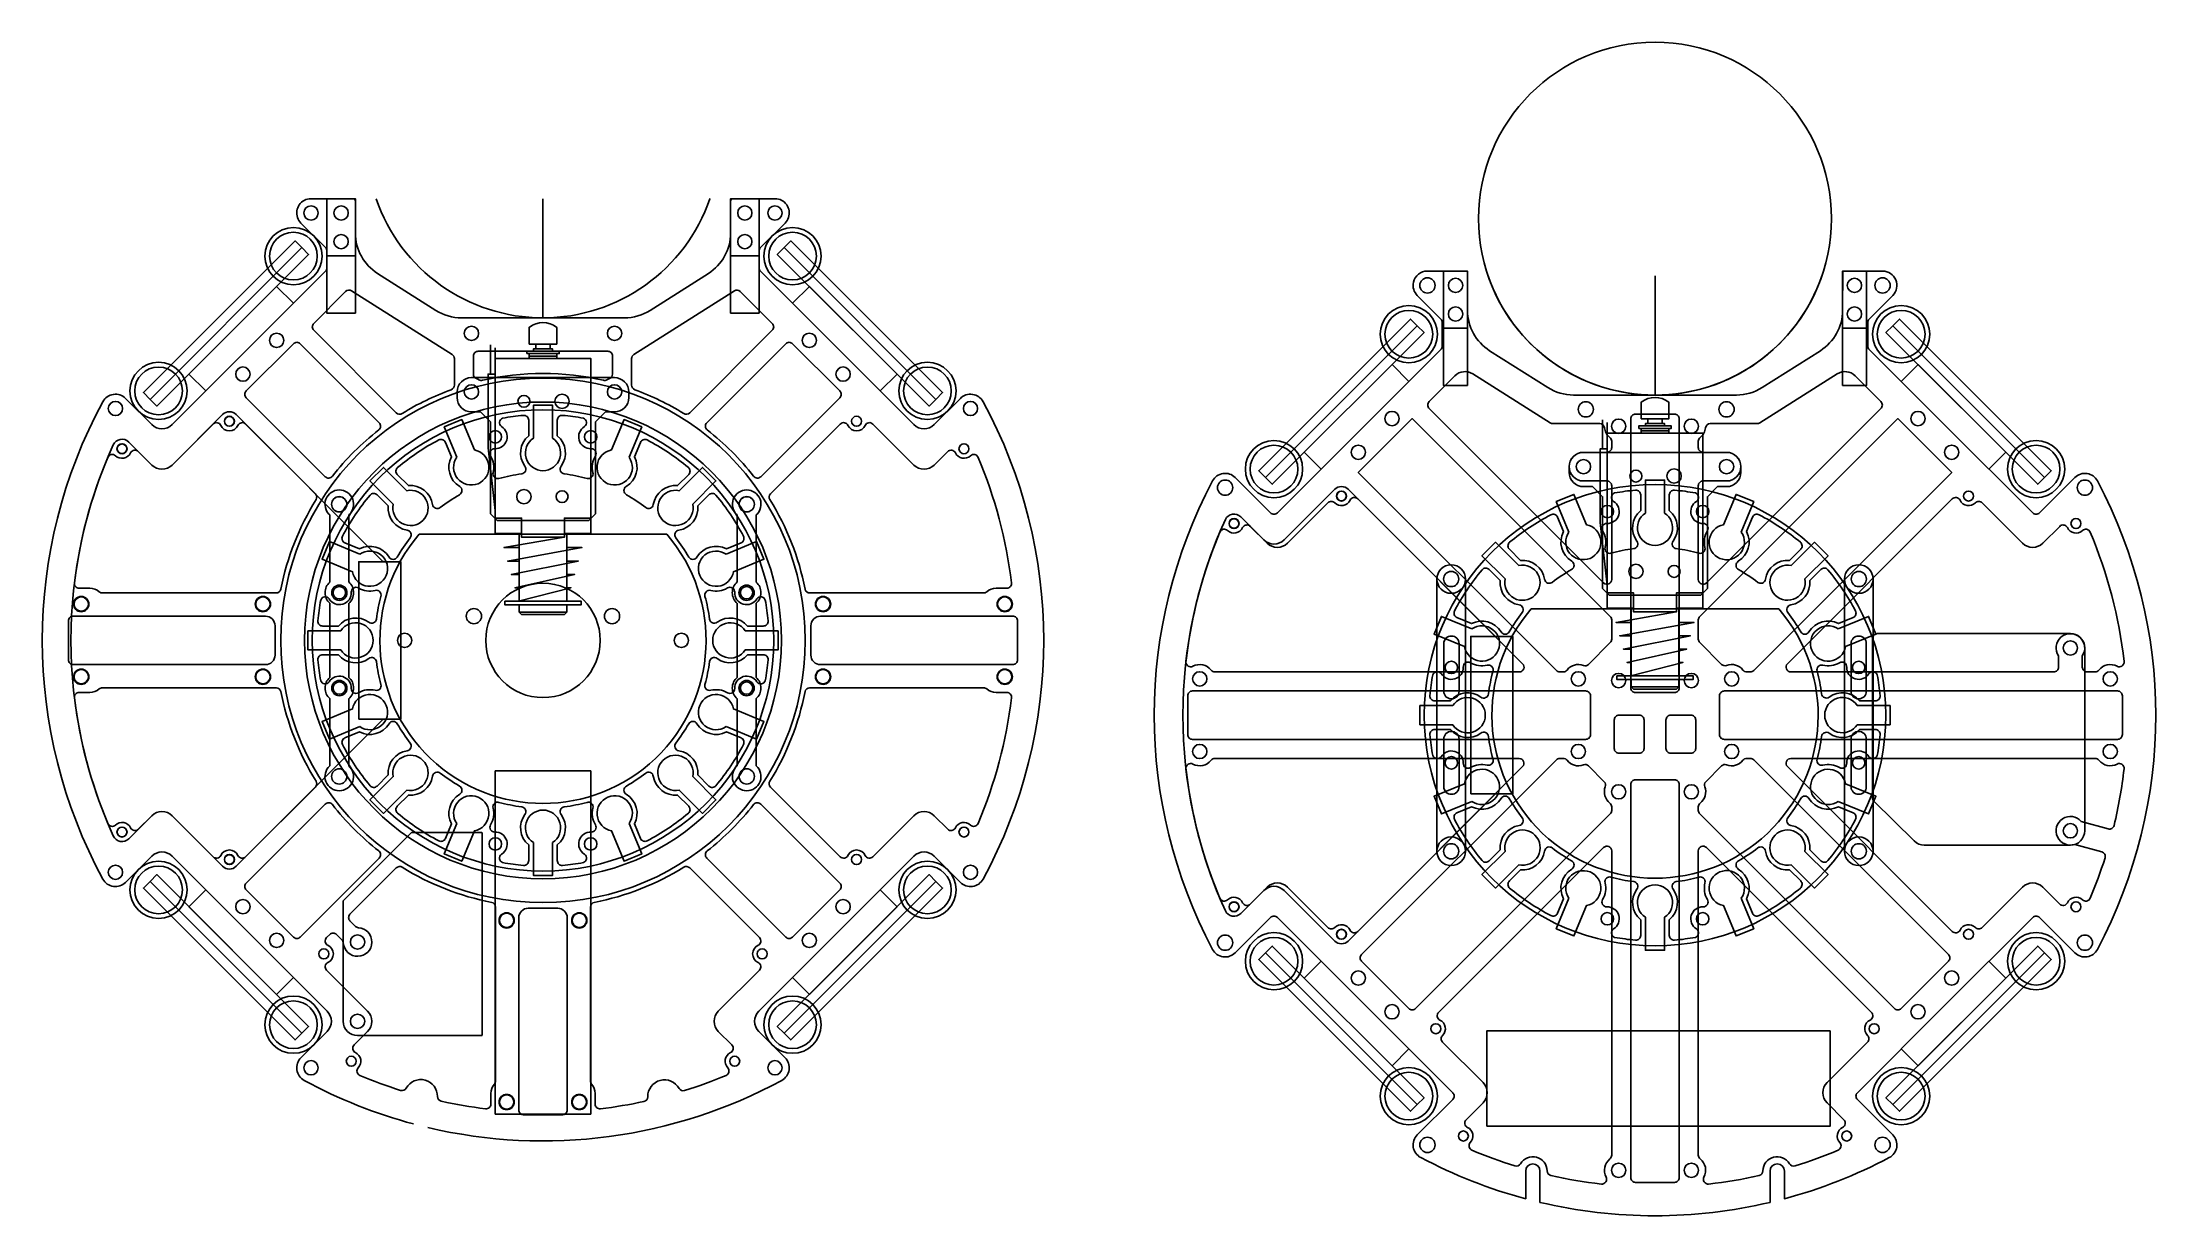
# Model space of a CAD drawing. Header units: inches. Extents: x 0 to 443, y -16 to 230.
import ezdxf

# ---------------------------------------------------------------- set-up
doc = ezdxf.new("R2010")
doc.units = ezdxf.units.IN
doc.header["$MEASUREMENT"] = 0
for name, color, linetype in [('3段目', 1, 'Continuous'), ('omni wheel', 4, 'Continuous'), ('キッカー', 2, 'Continuous'), ('バッテリー', 1, 'Continuous'), ('ボール', 60, 'Continuous'), ('ボールセンサ', 30, 'Continuous'), ('基板', 4, 'Continuous'), ('穴', 3, 'Continuous'), ('部品', 2, 'Continuous')]:
    doc.layers.add(name, color=color, linetype=linetype)

msp = doc.modelspace()

# ---------------------------------------------------------------- linework, layer by layer
msp.add_line((299.55, 94.39), (299.55, 98.39))
for points in [[(77.88, 3.56, -0.059026), (54.93, 12.71, -0.501406), (54.24, 17.47), (59.75, 22.98, 0.414214), (59.75, 27.22), (27.22, 59.75, 0.414214), (22.98, 59.75), (17.47, 54.24, -0.501406), (12.71, 54.93, -0.253802), (12.71, 155.07, -0.501406), (17.47, 155.76), (22.98, 150.25, 0.414214), (27.22, 150.25), (59.38, 182.42, 0.198912), (59.67, 183.12), (59.67, 186.68, 0.198912), (59.38, 187.39), (54.24, 192.53, -0.501406), (54.93, 197.29), (54.93, 197.29, -0.124921), (56.36, 197.65), (65.17, 197.65, -0.414214), (65.67, 197.15), (65.67, 190.41, 0.2569), (70.32, 181.96), (82.55, 174.21, 0.142184), (87.9, 172.65), (122.1, 172.65, 0.142184), (127.45, 174.21), (139.68, 181.96, 0.2569), (144.33, 190.41), (144.33, 197.15, -0.414214), (144.83, 197.65), (153.64, 197.65, -0.124921), (155.07, 197.29, -0.501406), (155.76, 192.53), (150.62, 187.39, 0.198912), (150.33, 186.68), (150.33, 183.12, 0.198912), (150.62, 182.42), (182.78, 150.25, 0.414214), (187.02, 150.25), (192.53, 155.76, -0.501406), (197.29, 155.07, -0.253802), (197.29, 54.93, -0.501406), (192.53, 54.24), (187.02, 59.75, 0.414214), (182.78, 59.75), (150.25, 27.22, 0.414214), (150.25, 22.98), (155.76, 17.47, -0.501406), (155.07, 12.71, -0.184275), (80.88, 2.81, -0.184275)], [(328.11, 144.44, 0.414214), (329.11, 145.44), (329.11, 146.77, 0.231089), (328.73, 147.56, -0.200929), (327.59, 149.58, 0.380845), (326.6, 150.46), (316.74, 150.46, -0.142184), (316.21, 150.62), (299.97, 160.91, 0.351024), (296.24, 160.5), (290.82, 155.08, 0.414214), (290.82, 153.66), (327.41, 117.07, 0.668179), (329.11, 117.78), (329.11, 137.44, 0.414214), (328.11, 138.44), (323.19, 138.44, -1), (323.19, 144.44), (328.11, 144.44)], [(347.27, 137.44, -0.414214), (348.27, 138.44), (353.19, 138.44, 1), (353.19, 144.44), (348.27, 144.44, -0.414214), (347.27, 145.44), (347.27, 146.77, -0.231089), (347.66, 147.56, 0.200929), (348.79, 149.58, -0.380845), (349.79, 150.46), (359.64, 150.46, 0.142184), (360.18, 150.62), (376.42, 160.91, -0.351024), (380.15, 160.5), (385.57, 155.08, -0.414214), (385.57, 153.66), (348.98, 117.07, -0.668179), (347.27, 117.78), (347.27, 137.44)]]:
    msp.add_lwpolyline(points, format="xyb")
for points in [[(355.29, 156.46, 0.142184), (360.64, 158.02), (372.87, 165.77, 0.2569), (377.52, 174.21), (377.57, 182.46), (385.91, 182.46, -0.668179), (388.04, 177.34), (383.1, 172.41, 0.198912), (382.81, 171.7), (382.81, 166.73, 0.198912), (383.1, 166.03), (399, 150.13), (417.39, 131.74, 0.414214), (418.8, 131.74), (426.22, 139.16, -0.504614), (430.99, 138.44, -0.248358), (430.99, 40.19, -0.504614), (426.22, 39.47), (418.8, 46.89, 0.414214), (417.39, 46.89), (399, 28.5), (380.62, 10.12, 0.414214), (380.62, 8.7), (388.04, 1.29, -0.504614), (387.32, -3.48, -0.056457), (365.32, -12.12), (365.32, -6.31, 1), (362.32, -6.31), (362.32, -12.88, -0.116429), (314.07, -12.88), (314.07, -6.31, 1), (311.07, -6.31), (311.07, -12.12, -0.056457), (289.07, -3.48, -0.504614), (288.35, 1.29), (295.77, 8.7, 0.414214), (295.77, 10.12), (277.38, 28.5), (259, 46.89, 0.414214), (257.58, 46.89), (250.17, 39.47, -0.504614), (245.39, 40.19, -0.248358), (245.39, 138.44, -0.504614), (250.17, 139.16), (257.58, 131.74, 0.414214), (259, 131.74), (277.38, 150.13), (293.28, 166.03, 0.198912), (293.57, 166.73), (293.57, 171.7, 0.198912), (293.28, 172.41), (288.35, 177.34, -0.256038), (287.54, 180.11, -0.351932), (290.47, 182.46), (298.87, 182.46), (298.87, 174.21, 0.2569), (303.51, 165.77), (315.74, 158.02, 0.142184), (321.09, 156.46)], [(74.24, 152.73), (56.92, 170.05, -0.414214), (56.92, 171.47), (63.62, 178.18, -0.351024), (64.87, 178.31), (85.95, 164.95, -0.2569), (86.41, 164.1), (86.41, 158.53, -0.314832), (85.76, 157.59, 0.051173), (75.48, 152.59, -0.348311)], [(135.76, 152.73), (153.08, 170.05, 0.414214), (153.08, 171.47), (146.38, 178.18, 0.351024), (145.13, 178.31), (124.05, 164.95, 0.2569), (123.59, 164.1), (123.59, 158.53, 0.314832), (124.24, 157.59, -0.051173), (134.52, 152.59, 0.348311)], [(70.66, 150.66), (54.09, 167.23, 0.414214), (52.68, 167.23), (42.77, 157.32, 0.414214), (42.77, 155.91), (59.34, 139.34, 0.450759), (60.84, 139.43, -0.061649), (70.57, 149.16, 0.450759)], [(117.67, 159.55, 0.114583), (92.33, 159.55, -0.198251), (91.58, 159.67, 0.048393), (91.06, 159.93, -0.311951), (90.41, 160.86), (90.41, 164.65, -0.414214), (91.41, 165.65), (118.59, 165.65, -0.414214), (119.59, 164.65), (119.59, 160.86, -0.311944), (118.94, 159.93, 0.048402), (118.42, 159.67, -0.198266)], [(139.34, 150.66), (155.91, 167.23, -0.414214), (157.32, 167.23), (167.23, 157.32, -0.414214), (167.23, 155.91), (150.66, 139.34, -0.450759), (149.16, 139.43, 0.061649), (139.43, 149.16, -0.450759)], [(318.95, 98.39, 0.231089), (319.74, 98.78, -0.329142), (323.17, 99.74, 0.295388), (324.24, 99.97), (328.82, 104.55, 0.198912), (329.11, 105.26), (329.11, 109.3, 0.198912), (328.82, 110), (287.28, 151.54), (275.97, 140.23), (317.5, 98.69, 0.198912), (318.21, 98.39)], [(333.11, 151.46), (333.11, 95.04, 0.414214), (334.11, 94.04), (342.27, 94.04, 0.414214), (343.27, 95.04), (343.27, 151.46, 0.414214), (342.27, 152.46), (334.11, 152.46, 0.414214)], [(357.43, 98.39, -0.231089), (356.64, 98.78, 0.329142), (353.21, 99.74, -0.295388), (352.15, 99.97), (347.57, 104.55, -0.198912), (347.27, 105.26), (347.27, 109.3, -0.198912), (347.57, 110), (389.1, 151.54), (400.42, 140.23), (358.88, 98.69, -0.198912), (358.17, 98.39)], [(42.65, 150.38), (57.27, 135.76, -0.348311), (57.41, 134.52, 0.090797), (50.04, 115.75, -0.358727), (49.06, 114.94), (12.6, 114.94, -0.182676), (11.94, 115.19, 0.182676), (9.95, 115.94), (7.73, 115.94, -0.45045), (6.74, 117.06, -0.069148), (13.75, 143.39, -0.522233), (15.35, 143.74, 0.507276), (18.53, 144.33, -0.517638), (20.13, 144.61), (22.98, 141.77, 0.414214), (27.22, 141.77), (35.82, 150.38, -0.517638), (37.43, 150.1, 0.630602), (41.04, 150.1, -0.517638)], [(167.35, 150.38), (152.73, 135.76, 0.348311), (152.59, 134.52, -0.090797), (159.96, 115.75, 0.358727), (160.94, 114.94), (197.4, 114.94, 0.182676), (198.06, 115.19, -0.182676), (200.05, 115.94), (202.27, 115.94, 0.45045), (203.26, 117.06, 0.069148), (196.25, 143.39, 0.522233), (194.65, 143.74, -0.507276), (191.47, 144.33, 0.517638), (189.87, 144.61), (187.02, 141.77, -0.414214), (182.78, 141.77), (174.18, 150.38, 0.517638), (172.57, 150.1, -0.630602), (168.96, 150.1, 0.517638)], [(275.84, 134.69), (310.43, 100.1, -0.668179), (309.73, 98.39), (245.89, 98.39, -0.231089), (245.1, 98.78, 0.366396), (241.3, 99.57, -0.606623), (239.83, 100.57, -0.071214), (246.94, 127.71, -0.522233), (248.55, 128.05, 0.507276), (251.72, 128.65, -0.517638), (253.33, 128.92), (256.88, 125.38, 0.414214), (261.12, 125.38), (269.6, 133.86, -0.414214), (271.02, 133.86, 0.517638), (274.24, 134.41, -0.517638)], [(428.8, 98.39), (430.5, 98.39, 0.231089), (431.29, 98.78, -0.366396), (435.08, 99.57, 0.606623), (436.55, 100.57, 0.071214), (429.44, 127.71, 0.522233), (427.84, 128.05, -0.507276), (424.67, 128.65, 0.517638), (423.06, 128.92), (419.51, 125.38, -0.414214), (415.27, 125.38), (406.78, 133.86, 0.414214), (405.37, 133.86, -0.517638), (402.15, 134.41, 0.517638), (400.54, 134.69), (365.95, 100.1, 0.668179), (366.66, 98.39), (421.8, 98.39, 0.414214), (422.8, 99.39), (422.8, 101.75, -1.863325), (427.8, 101.75), (427.8, 99.39, 0.414214)], [(5.5, 100.92, 0.414214), (6.5, 99.92), (15.25, 99.92), (46.81, 99.92, 0.414214), (48.81, 101.92), (48.81, 108.08), (48.81, 108.08, 0.414214), (46.81, 110.08), (15.25, 110.08), (6.5, 110.08, 0.414214), (5.5, 109.08)], [(204.5, 100.92, -0.414214), (203.5, 99.92), (194.75, 99.92), (163.19, 99.92, -0.414214), (161.19, 101.92), (161.19, 108.08), (161.19, 108.08, -0.414214), (163.19, 110.08), (194.75, 110.08), (203.5, 110.08, -0.414214), (204.5, 109.08)], [(42.65, 59.62), (57.27, 74.24, 0.348311), (57.41, 75.48, -0.090797), (50.04, 94.25, 0.358727), (49.06, 95.06), (12.6, 95.06, 0.182676), (11.94, 94.81, -0.182676), (9.95, 94.06), (7.73, 94.06, 0.45045), (6.74, 92.94, 0.069148), (13.75, 66.61, 0.522233), (15.35, 66.26, -0.507276), (18.53, 65.67, 0.517638), (20.13, 65.39), (22.98, 68.23, -0.414214), (27.22, 68.23), (35.82, 59.62, 0.517638), (37.43, 59.9, -0.630602), (41.04, 59.9, 0.517638)], [(167.35, 59.62), (152.73, 74.24, -0.348311), (152.59, 75.48, 0.090797), (159.96, 94.25, -0.358727), (160.94, 95.06), (197.4, 95.06, -0.182676), (198.06, 94.81, 0.182676), (200.05, 94.06), (202.27, 94.06, -0.45045), (203.26, 92.94, -0.069148), (196.25, 66.61, -0.522233), (194.65, 66.26, 0.507276), (191.47, 65.67, -0.517638), (189.87, 65.39), (187.02, 68.23, 0.414214), (182.78, 68.23), (174.18, 59.62, -0.517638), (172.57, 59.9, 0.630602), (168.96, 59.9, -0.517638)], [(240.19, 85.23), (240.19, 93.39, -0.414214), (241.19, 94.39), (323.65, 94.39, -0.414214), (324.65, 93.39), (324.65, 85.23, -0.414214), (323.65, 84.23), (241.19, 84.23, -0.414214)], [(436.19, 93.39), (436.19, 85.23, -0.414214), (435.19, 84.23), (352.73, 84.23, -0.414214), (351.73, 85.23), (351.73, 93.39, -0.414214), (352.73, 94.39), (435.19, 94.39, -0.414214)], [(330.65, 81.31), (334.89, 81.31, 0.414214), (335.89, 82.31), (335.89, 88.31, 0.414214), (334.89, 89.31), (330.65, 89.31, 0.414214), (329.65, 88.31), (329.65, 82.31, 0.414214)], [(345.73, 81.31), (341.49, 81.31, -0.414214), (340.49, 82.31), (340.49, 88.31, -0.414214), (341.49, 89.31), (345.73, 89.31, -0.414214), (346.73, 88.31), (346.73, 82.31, -0.414214)], [(275.84, 43.94), (310.43, 78.53, 0.668179), (309.73, 80.23), (245.89, 80.23, 0.231089), (245.1, 79.85, -0.366396), (241.3, 79.06, 0.606623), (239.83, 78.06, 0.071214), (246.94, 50.92, 0.522233), (248.55, 50.58, -0.507276), (251.72, 49.98, 0.517638), (253.33, 49.7), (256.88, 53.25, -0.414214), (261.12, 53.25), (269.6, 44.77, 0.414214), (271.02, 44.77, -0.517638), (274.24, 44.22, 0.517638)], [(328.82, 68.63), (287.99, 27.8, -0.414214), (286.57, 27.8), (276.67, 37.7, -0.414214), (276.67, 39.11), (317.5, 79.94, -0.198912), (318.21, 80.23), (318.95, 80.23, -0.231089), (319.74, 79.85, 0.329142), (323.17, 78.89, -0.295388), (324.24, 78.66), (327.54, 75.36, -0.295388), (327.77, 74.3, 0.329142), (328.73, 70.86, -0.231089), (329.11, 70.08), (329.11, 69.33, -0.198912)], [(347.57, 68.63), (388.4, 27.8, 0.414214), (389.81, 27.8), (399.71, 37.7, 0.414214), (399.71, 39.11), (358.88, 79.94, 0.198912), (358.17, 80.23), (357.43, 80.23, 0.231089), (356.64, 79.85, -0.329142), (353.21, 78.89, 0.295388), (352.15, 78.66), (348.84, 75.36, 0.295388), (348.62, 74.3, -0.329142), (347.66, 70.86, 0.231089), (347.27, 70.08), (347.27, 69.33, 0.198912)], [(434.45, 66.18, 0.030497), (436.55, 78.06, 0.606623), (435.08, 79.06, -0.366396), (431.29, 79.85, 0.231089), (430.5, 80.23), (366.66, 80.23, 0.668179), (365.95, 78.53), (400.54, 43.94, 0.517638), (402.15, 44.22, -0.517638), (405.37, 44.77, 0.414214), (406.78, 44.77), (415.27, 53.25, -0.414214), (419.51, 53.25), (423.06, 49.7, 0.517638), (424.67, 49.98, -0.507276), (427.84, 50.58, 0.522233), (429.44, 50.92, 0.022749), (432.56, 59.37, 0.424715), (431.87, 60.64), (426.23, 62.21, -1.863325), (427.57, 67.02), (433.21, 65.45, 0.424715)], [(342.27, -8.69), (334.11, -8.69, -0.414214), (333.11, -7.69), (333.11, 74.77, -0.414214), (334.11, 75.77), (342.27, 75.77, -0.414214), (343.27, 74.77), (343.27, -7.69, -0.414214)], [(70.66, 59.34), (54.09, 42.77, -0.414214), (52.68, 42.77), (42.77, 52.68, -0.414214), (42.77, 54.09), (59.34, 70.66, -0.450759), (60.84, 70.57, 0.061649), (70.57, 60.84, -0.450759)], [(139.34, 59.34), (155.91, 42.77, 0.414214), (157.32, 42.77), (167.23, 52.68, 0.414214), (167.23, 54.09), (150.66, 70.66, 0.450759), (149.16, 70.57, -0.061649), (139.43, 60.84, 0.450759)], [(308.83, -5.23, -0.024291), (299.8, -1.94, -0.522233), (299.46, -0.33, 0.507276), (298.86, 2.84, -0.517638), (298.58, 4.45), (302.13, 8, 0.414214), (302.13, 12.24), (293.65, 20.72, -0.414214), (293.65, 22.14, 0.517638), (293.09, 25.36, -0.517638), (292.82, 26.97), (327.41, 61.55, -0.668179), (329.11, 60.85), (329.11, -2.99, -0.231089), (328.73, -3.78, 0.366396), (327.93, -7.57, -0.606623), (326.94, -9.04, -0.027153), (316.35, -7.25, -0.347512), (315.57, -6.28, 0.759025), (309.99, -4.78, -0.347512)], [(367.56, -5.23, 0.024291), (376.59, -1.94, 0.522233), (376.93, -0.33, -0.507276), (377.53, 2.84, 0.517638), (377.8, 4.45), (374.26, 8, -0.414214), (374.26, 12.24), (382.74, 20.72, 0.414214), (382.74, 22.14, -0.517638), (383.29, 25.36, 0.517638), (383.57, 26.97), (348.98, 61.55, 0.668179), (347.27, 60.85), (347.27, -2.99, 0.231089), (347.66, -3.78, -0.366396), (348.45, -7.57, 0.606623), (349.44, -9.04, 0.027153), (360.04, -7.25, 0.347512), (360.82, -6.28, -0.759025), (366.4, -4.78, 0.347512)], [(63.12, 41.54, 2.21525), (66.3, 44.73, -0.182676), (65.65, 45.02), (64.53, 46.14, -0.414214), (64.53, 47.56), (74.24, 57.27, -0.348311), (75.48, 57.41, 0.090797), (94.25, 50.04, -0.358727), (95.06, 49.06), (95.06, 12.6, -0.182676), (94.81, 11.94, 0.182676), (94.06, 9.95), (94.06, 7.73, -0.45045), (92.94, 6.74, -0.023789), (83.66, 8.33, -0.35628), (82.88, 9.32, 0.779705), (76.32, 11.08, -0.35628), (75.14, 10.61, -0.022984), (66.61, 13.75, -0.522233), (66.26, 15.35, 0.507276), (65.67, 18.53, -0.517638), (65.39, 20.13), (68.23, 22.98, 0.414214), (68.23, 27.22), (59.62, 35.82, -0.517638), (59.9, 37.43, 0.630602), (59.9, 41.04, -0.517638), (59.62, 42.65), (60.29, 43.31, -0.414214), (61.7, 43.31), (62.82, 42.19, -0.182676)], [(134.7, 10.56, 0.023386), (143.39, 13.75, 0.522233), (143.74, 15.35, -0.507276), (144.33, 18.53, 0.517638), (144.61, 20.13), (141.77, 22.98, -0.414214), (141.77, 27.22), (150.38, 35.82, 0.517638), (150.1, 37.43, -0.630602), (150.1, 41.04, 0.517638), (150.38, 42.65), (135.76, 57.27, 0.348311), (134.52, 57.41, -0.090797), (115.75, 50.04, 0.358727), (114.94, 49.06), (114.94, 12.6, 0.182676), (115.19, 11.94, -0.182676), (115.94, 9.95), (115.94, 7.73, 0.45045), (117.06, 6.74, 0.023386), (126.18, 8.29, 0.35628), (126.97, 9.28, -0.779705), (133.53, 11.03, 0.35628)], [(100.92, 5.5, -0.414214), (99.92, 6.5), (99.92, 15.25), (99.92, 46.81, -0.414214), (101.92, 48.81), (108.08, 48.81), (108.08, 48.81, -0.414214), (110.08, 46.81), (110.08, 15.25), (110.08, 6.5, -0.414214), (109.08, 5.5)]]:
    msp.add_lwpolyline(points, format="xyb", close=True)
for centre, radius in [((105, 105), 50), ((66.11, 25.1), 1.5)]:
    msp.add_circle(centre, radius)
at = {"layer": '3段目'}
for centre, radius in [((105, 105), 55), ((105, 105), 12), ((90.52, 110.08), 1.6), ((119.48, 110.08), 1.6), ((75.98, 105), 1.5), ((134.02, 105), 1.5)]:
    msp.add_circle(centre, radius, dxfattribs=at)
at = {"layer": 'omni wheel'}
for p, q in [((22.62, 155.56), (54.44, 187.38)), ((187.38, 155.56), (155.56, 187.38)), ((256.52, 139.17), (288.34, 170.99)), ((419.86, 139.17), (388.04, 170.99)), ((22.62, 54.44), (54.44, 22.62)), ((187.38, 54.44), (155.56, 22.62)), ((256.52, 39.46), (288.34, 7.64)), ((419.86, 39.46), (388.04, 7.64))]:
    msp.add_line(p, q, dxfattribs=at)
for points in [[(22.62, 155.56), (21.21, 156.97), (53.03, 188.79), (54.44, 187.38), (55.86, 185.96), (24.04, 154.14)], [(187.38, 155.56), (188.79, 156.97), (156.97, 188.79), (155.56, 187.38), (154.14, 185.96), (185.96, 154.14)], [(52.67, 175.71), (34.29, 157.33), (30.75, 160.86), (49.14, 179.25)], [(157.33, 175.71), (175.71, 157.33), (179.25, 160.86), (160.86, 179.25)], [(256.52, 139.17), (255.11, 140.58), (286.93, 172.4), (288.34, 170.99), (289.76, 169.57), (257.94, 137.75)], [(419.86, 139.17), (421.28, 140.58), (389.46, 172.4), (388.04, 170.99), (386.63, 169.57), (418.45, 137.75)], [(286.57, 159.32), (268.19, 140.93), (264.65, 144.47), (283.04, 162.85)], [(389.81, 159.32), (408.2, 140.93), (411.73, 144.47), (393.35, 162.85)], [(22.62, 54.44), (21.21, 53.03), (53.03, 21.21), (54.44, 22.62), (55.86, 24.04), (24.04, 55.86)], [(187.38, 54.44), (188.79, 53.03), (156.97, 21.21), (155.56, 22.62), (154.14, 24.04), (185.96, 55.86)], [(52.67, 34.29), (34.29, 52.67), (30.75, 49.14), (49.14, 30.75)], [(157.33, 34.29), (175.71, 52.67), (179.25, 49.14), (160.86, 30.75)], [(256.52, 39.46), (255.11, 38.05), (286.93, 6.23), (288.34, 7.64), (289.76, 9.06), (257.94, 40.88)], [(419.86, 39.46), (421.28, 38.05), (389.46, 6.23), (388.04, 7.64), (386.63, 9.06), (418.45, 40.88)], [(286.57, 19.31), (268.19, 37.7), (264.65, 34.16), (283.04, 15.78)], [(389.81, 19.31), (408.2, 37.7), (411.73, 34.16), (393.35, 15.78)]]:
    msp.add_lwpolyline(points, close=True, dxfattribs=at)
for centre, radius in [((52.67, 185.61), 6), ((52.67, 185.61), 5), ((157.33, 185.61), 6), ((157.33, 185.61), 5), ((286.57, 169.22), 6), ((286.57, 169.22), 5), ((389.81, 169.22), 6), ((389.81, 169.22), 5), ((24.39, 157.33), 6), ((24.39, 157.33), 5), ((185.61, 157.33), 6), ((185.61, 157.33), 5), ((258.29, 140.93), 6), ((418.1, 140.93), 6), ((258.29, 140.93), 5), ((418.1, 140.93), 5), ((24.39, 52.67), 6), ((24.39, 52.67), 5), ((185.61, 52.67), 6), ((185.61, 52.67), 5), ((258.29, 37.7), 6), ((258.29, 37.7), 5), ((418.1, 37.7), 6), ((418.1, 37.7), 5), ((52.67, 24.39), 6), ((52.67, 24.39), 5), ((157.33, 24.39), 6), ((157.33, 24.39), 5), ((286.57, 9.41), 6), ((286.57, 9.41), 5), ((389.81, 9.41), 6), ((389.81, 9.41), 5)]:
    msp.add_circle(centre, radius, dxfattribs=at)
at = {"layer": 'キッカー', "ltscale": 0.5}
for p, q in [((94, 166.97), (94, 160.85)), ((95, 166.39), (95, 164.15)), ((101.59, 165.65), (108.41, 165.65)), ((102.1, 164.15), (102.1, 164.65)), ((103.5, 166.15), (103.5, 167.15)), ((106.5, 166.15), (106.5, 167.15)), ((327.19, 151.28), (327.19, 145.17)), ((328.19, 150.7), (328.19, 148.47)), ((336.69, 150.47), (336.69, 151.47)), ((339.69, 150.47), (339.69, 151.47)), ((334.78, 149.97), (341.61, 149.97)), ((335.29, 148.47), (335.29, 148.97)), ((100, 127.45), (100, 113.25)), ((110, 110.95), (110, 112.45)), ((333.19, 111.77), (333.19, 97.57)), ((343.19, 95.27), (343.19, 96.77))]:
    msp.add_line(p, q, dxfattribs=at)
for points in [[(102.1, 167.15), (107.9, 167.15), (107.9, 170.65, 0.344828), (102.1, 170.65)], [(335.29, 151.47), (341.09, 151.47), (341.09, 154.97, 0.344828), (335.29, 154.97)]]:
    msp.add_lwpolyline(points, format="xyb", close=True, dxfattribs=at)
for points in [[(109.5, 127.45), (115, 127.45), (115, 164.15), (95, 164.15), (95, 127.45), (100.5, 127.45)], [(102.1, 165.15), (102.1, 164.65), (107.9, 164.65)], [(103, 165.65), (103, 166.15), (107, 166.15), (107, 165.65)], [(107.9, 164.15), (107.9, 164.65), (107.9, 165.15)], [(95, 160.85), (93.5, 160.85), (93.5, 145.42), (95, 132.25)], [(342.69, 111.77), (348.19, 111.77), (348.19, 148.47), (328.19, 148.47), (328.19, 111.77), (333.69, 111.77)], [(335.29, 149.47), (335.29, 148.97), (341.09, 148.97)], [(336.19, 149.97), (336.19, 150.47), (340.19, 150.47), (340.19, 149.97)], [(341.09, 148.47), (341.09, 148.97), (341.09, 149.47)], [(328.19, 145.17), (326.69, 145.17), (326.69, 129.74), (328.19, 116.57)], [(115, 130.65), (109.5, 130.65), (109.5, 126.65), (100.5, 126.65), (100.5, 130.65), (95, 130.65)], [(110, 123.25), (110, 127.45), (110, 113.25)], [(348.19, 114.97), (342.69, 114.97), (342.69, 110.97), (333.69, 110.97), (333.69, 114.97), (328.19, 114.97)], [(343.19, 107.57), (343.19, 111.77), (343.19, 97.57)]]:
    msp.add_lwpolyline(points, dxfattribs=at)
for points in [[(101.59, 165.15), (101.59, 165.65), (108.41, 165.65), (108.41, 165.15)], [(334.78, 149.47), (334.78, 149.97), (341.61, 149.97), (341.61, 149.47)], [(97, 113.25), (113, 113.25), (113, 112.45), (97, 112.45)], [(330.19, 97.57), (346.19, 97.57), (346.19, 96.77), (330.19, 96.77)]]:
    msp.add_lwpolyline(points, close=True, dxfattribs=at)
at = {"layer": 'キッカー'}
for points in [[(120, 152.93, 0.414214), (123, 155.93), (123, 157.12, 0.414214), (120, 160.12), (90, 160.12, 0.414214), (87, 157.12), (87, 155.93, 0.414214), (90, 152.93), (91.88, 152.93), (94, 150.81), (94, 131.57), (95.41, 130.16), (114.59, 130.16), (116, 131.57), (116, 150.81), (118.12, 152.93)], [(353.19, 137.25, 0.414214), (356.19, 140.25), (356.19, 141.44, 0.414214), (353.19, 144.44), (323.19, 144.44, 0.414214), (320.19, 141.44), (320.19, 140.25, 0.414214), (323.19, 137.25), (325.07, 137.25), (327.19, 135.12), (327.19, 115.89), (328.61, 114.47), (347.78, 114.47), (349.19, 115.89), (349.19, 135.12), (351.31, 137.25)]]:
    msp.add_lwpolyline(points, format="xyb", close=True, dxfattribs=at)
for points in [[(96.82, 124.45), (100, 124.45), (96.82, 124.45), (109.42, 126.65)], [(100, 121.65), (97.59, 121.65), (113.18, 124.45), (110, 124.45)], [(100, 118.85), (98.36, 118.85), (112.41, 121.65), (110, 121.65)], [(100, 116.05), (99.13, 116.05), (111.64, 118.85), (110, 118.85)], [(99.9, 113.25), (110.87, 116.05), (110, 116.05), (110.87, 116.05)], [(100, 112.45), (100, 110.95), (110, 110.95), (109.5, 110.45), (100.5, 110.45), (100, 110.95)], [(330.02, 108.77), (333.19, 108.77), (330.02, 108.77), (342.61, 110.97)], [(333.19, 105.97), (330.79, 105.97), (346.37, 108.77), (343.19, 108.77)], [(333.19, 103.17), (331.55, 103.17), (345.6, 105.97), (343.19, 105.97)], [(333.19, 100.37), (332.32, 100.37), (344.83, 103.17), (343.19, 103.17)], [(333.09, 97.57), (344.06, 100.37), (343.19, 100.37), (344.06, 100.37)], [(333.19, 96.77), (333.19, 95.27), (343.19, 95.27), (342.69, 94.77), (333.69, 94.77), (333.19, 95.27)]]:
    msp.add_lwpolyline(points, dxfattribs=at)
at = {"layer": 'キッカー', "ltscale": 0.5}
for centre in [(101, 155.15), (334.19, 139.47), (109, 135.15), (342.19, 119.47)]:
    msp.add_circle(centre, 1.25, dxfattribs=at)
at = {"layer": 'キッカー'}
for centre in [(109, 155.15), (342.19, 139.47), (101, 135.15), (334.19, 119.47)]:
    msp.add_circle(centre, 1.5, dxfattribs=at)
at = {"layer": 'バッテリー'}
for points in [[(95, 77.63), (95, 5.63), (115, 5.63), (115, 77.63)], [(302.9, 3.09), (374.9, 3.09), (374.9, 23.09), (302.9, 23.09)]]:
    msp.add_lwpolyline(points, close=True, dxfattribs=at)
at = {"layer": 'ボール'}
for p, q in [((105, 172.65), (105, 197.65)), ((338.19, 156.46), (338.19, 181.46))]:
    msp.add_line(p, q, dxfattribs=at)
for points in [[(140, 197.65), (140, 197.65, -0.714286), (70, 197.65)], [(373.19, 181.46), (373.19, 181.46, -0.714286), (303.19, 181.46)]]:
    msp.add_lwpolyline(points, format="xyb", dxfattribs=at)
msp.add_circle((338.19, 193.46), 37, dxfattribs=at)
at = {"layer": 'ボールセンサ'}
for points in [[(86.92, 143.41), (84.28, 149.79), (87.98, 151.32), (90.62, 144.94, -3.406438)], [(96.29, 149.85, -0.774858), (94.91, 145.21, 0.593445), (94.01, 143.7, -0.19651), (94.53, 140.18, 0.57193), (95.76, 138.97, -0.034617), (100.54, 139.92, 0.57193), (101.21, 141.51, -0.397368), (102, 147.91), (102, 151.2, 0.439742), (100.91, 152.2, 0.023367), (96.53, 151.61, 0.58577)], [(107, 147.41), (107, 154.31), (103, 154.31), (103, 147.41, 3.406438)], [(113.71, 149.85, 0.774858), (115.09, 145.21, -0.593445), (115.99, 143.7, 0.19651), (115.47, 140.18, -0.57193), (114.24, 138.97, 0.034617), (109.46, 139.92, -0.57193), (108.79, 141.51, 0.397368), (108, 147.91), (108, 151.2, -0.439742), (109.09, 152.2, -0.023367), (113.47, 151.61, -0.58577)], [(123.08, 143.41), (125.72, 149.79), (122.02, 151.32), (119.38, 144.94, 3.406438)], [(87.53, 137.28, -0.397368), (85.81, 143.5), (84.55, 146.54, 0.439742), (83.16, 147.04, 0.055053), (74.52, 141.26, 0.439742), (74.45, 139.79), (76.78, 137.46, -0.397368), (81.86, 133.49, 0.57193), (83.46, 132.85, -0.034627), (87.51, 135.56, 0.57193)], [(122.47, 137.28, 0.397368), (124.19, 143.5), (125.45, 146.54, -0.439742), (126.84, 147.04, -0.055053), (135.48, 141.26, -0.439742), (135.55, 139.79), (133.22, 137.46, 0.397368), (128.14, 133.49, -0.57193), (126.54, 132.85, 0.034627), (122.49, 135.56, -0.57193)], [(73.6, 133.57), (68.72, 138.45), (71.55, 141.28), (76.43, 136.4, -3.406438)], [(133.57, 136.4), (138.45, 141.28), (141.28, 138.45), (136.4, 133.57, -3.406438)], [(340.19, 131.72), (340.19, 138.62), (336.19, 138.62), (336.19, 131.72, 3.406438)], [(72.72, 122.47, 0.397368), (66.5, 124.19), (63.46, 125.45, -0.439742), (62.96, 126.84, -0.055053), (68.74, 135.48, -0.439742), (70.21, 135.55), (72.54, 133.22, 0.397368), (76.51, 128.14, -0.57193), (77.15, 126.54, 0.034627), (74.44, 122.49, -0.57193)], [(137.28, 122.47, -0.397368), (143.5, 124.19), (146.54, 125.45, 0.439742), (147.04, 126.84, 0.055053), (141.26, 135.48, 0.439742), (139.79, 135.55), (137.46, 133.22, -0.397368), (133.49, 128.14, 0.57193), (132.85, 126.54, -0.034627), (135.56, 122.49, 0.57193)], [(320.12, 127.73), (317.48, 134.1), (321.17, 135.63), (323.81, 129.26, -3.406438)], [(329.48, 134.16, -0.774858), (328.1, 129.52, 0.593445), (327.2, 128.01, -0.19651), (327.72, 124.49, 0.57193), (328.95, 123.29, -0.034617), (333.73, 124.24, 0.57193), (334.41, 125.82, -0.397368), (335.19, 132.23), (335.19, 135.51, 0.439742), (334.11, 136.51, 0.023367), (329.72, 135.92, 0.58577)], [(346.9, 134.16, 0.774858), (348.29, 129.52, -0.593445), (349.18, 128.01, 0.19651), (348.67, 124.49, -0.57193), (347.43, 123.29, 0.034617), (342.66, 124.24, -0.57193), (341.98, 125.82, 0.397368), (341.19, 132.23), (341.19, 135.51, -0.439742), (342.28, 136.51, -0.023367), (346.67, 135.92, -0.58577)], [(356.27, 127.73), (358.91, 134.1), (355.21, 135.63), (352.57, 129.26, 3.406438)], [(320.72, 121.6, -0.397368), (319, 127.81), (317.74, 130.85, 0.439742), (316.36, 131.35, 0.055053), (307.71, 125.58, 0.439742), (307.65, 124.1), (309.97, 121.78, -0.397368), (315.05, 117.81, 0.57193), (316.65, 117.17, -0.034627), (320.7, 119.87, 0.57193)], [(355.66, 121.6, 0.397368), (357.39, 127.81), (358.64, 130.85, -0.439742), (360.03, 131.35, -0.055053), (368.68, 125.58, -0.439742), (368.74, 124.1), (366.41, 121.78, 0.397368), (361.33, 117.81, -0.57193), (359.73, 117.17, 0.034627), (355.68, 119.87, -0.57193)], [(66.59, 123.08), (60.21, 125.72), (58.68, 122.02), (65.06, 119.38, 3.406438)], [(130.94, 127.29), (79.06, 127.29, 2.177739)], [(143.41, 123.08), (149.79, 125.72), (151.32, 122.02), (144.94, 119.38, -3.406438)], [(306.79, 117.89), (301.91, 122.76), (304.74, 125.59), (309.62, 120.71, -3.406438)], [(366.77, 120.71), (371.64, 125.59), (374.47, 122.76), (369.59, 117.89, -3.406438)], [(305.91, 106.78, 0.397368), (299.7, 108.51), (296.66, 109.77, -0.439742), (296.15, 111.15, -0.055053), (301.93, 119.8, -0.439742), (303.4, 119.86), (305.73, 117.54, 0.397368), (309.7, 112.45, -0.57193), (310.34, 110.85, 0.034627), (307.64, 106.8, -0.57193)], [(370.47, 106.78, -0.397368), (376.69, 108.51), (379.73, 109.77, 0.439742), (380.23, 111.15, 0.055053), (374.45, 119.8, 0.439742), (372.98, 119.86), (370.66, 117.54, -0.397368), (366.68, 112.45, 0.57193), (366.04, 110.85, -0.034627), (368.75, 106.8, 0.57193)], [(60.15, 113.71, 0.774858), (64.79, 115.09, -0.593445), (66.3, 115.99, 0.19651), (69.82, 115.47, -0.57193), (71.03, 114.24, 0.034617), (70.08, 109.46, -0.57193), (68.49, 108.79, 0.397368), (62.09, 108), (58.8, 108, -0.439742), (57.8, 109.09, -0.023367), (58.39, 113.47, -0.58577)], [(149.85, 113.71, -0.774858), (145.21, 115.09, 0.593445), (143.7, 115.99, -0.19651), (140.18, 115.47, 0.57193), (138.97, 114.24, -0.034617), (139.92, 109.46, 0.57193), (141.51, 108.79, -0.397368), (147.91, 108), (151.2, 108, 0.439742), (152.2, 109.09, 0.023367), (151.61, 113.47, 0.58577)], [(364.14, 111.61), (312.25, 111.61, 2.177739)], [(62.59, 107), (55.69, 107), (55.69, 103), (62.59, 103, 3.406438)], [(147.41, 103), (154.31, 103), (154.31, 107), (147.41, 107, 3.406438)], [(299.78, 107.39), (293.41, 110.03), (291.87, 106.33), (298.25, 103.69, 3.406438)], [(376.61, 107.39), (382.98, 110.03), (384.51, 106.33), (378.14, 103.69, -3.406438)], [(60.15, 96.29, -0.774858), (64.79, 94.91, 0.593445), (66.3, 94.01, -0.19651), (69.82, 94.53, 0.57193), (71.03, 95.76, -0.034617), (70.08, 100.54, 0.57193), (68.49, 101.21, -0.397368), (62.09, 102), (58.8, 102, 0.439742), (57.8, 100.91, 0.023367), (58.39, 96.53, 0.58577)], [(149.85, 96.29, 0.774858), (145.21, 94.91, -0.593445), (143.7, 94.01, 0.19651), (140.18, 94.53, -0.57193), (138.97, 95.76, 0.034617), (139.92, 100.54, -0.57193), (141.51, 101.21, 0.397368), (147.91, 102), (151.2, 102, -0.439742), (152.2, 100.91, -0.023367), (151.61, 96.53, -0.58577)], [(293.35, 98.03, 0.774858), (297.99, 99.41, -0.593445), (299.5, 100.31, 0.19651), (303.01, 99.79, -0.57193), (304.22, 98.55, 0.034617), (303.27, 93.78, -0.57193), (301.68, 93.1, 0.397368), (295.28, 92.31), (291.99, 92.31, -0.439742), (291, 93.4, -0.023367), (291.58, 97.79, -0.58577)], [(383.04, 98.03, -0.774858), (378.4, 99.41, 0.593445), (376.89, 100.31, -0.19651), (373.37, 99.79, 0.57193), (372.17, 98.55, -0.034617), (373.12, 93.78, 0.57193), (374.7, 93.1, -0.397368), (381.1, 92.31), (384.39, 92.31, 0.439742), (385.39, 93.4, 0.023367), (384.8, 97.79, 0.58577)], [(66.59, 86.92), (60.21, 84.28), (58.68, 87.98), (65.06, 90.62, -3.406438)], [(143.41, 86.92), (149.79, 84.29), (151.32, 87.98), (144.94, 90.62, 3.406438)], [(295.79, 91.31), (288.89, 91.31), (288.89, 87.31), (295.79, 87.31, 3.406438)], [(380.6, 87.32), (387.5, 87.32), (387.5, 91.32), (380.6, 91.32, 3.406438)], [(72.72, 87.53, -0.397368), (66.5, 85.81), (63.46, 84.55, 0.439742), (62.96, 83.16, 0.055053), (68.74, 74.52, 0.439742), (70.21, 74.45), (72.54, 76.78, -0.397368), (76.51, 81.86, 0.57193), (77.15, 83.46, -0.034627), (74.44, 87.51, 0.57193)], [(137.28, 87.53, 0.397368), (143.5, 85.81), (146.54, 84.55, -0.439742), (147.04, 83.16, -0.055053), (141.26, 74.52, -0.439742), (139.79, 74.45), (137.46, 76.78, 0.397368), (133.49, 81.86, -0.57193), (132.85, 83.46, 0.034627), (135.56, 87.51, -0.57193)], [(293.35, 80.6, -0.774858), (297.99, 79.22, 0.593445), (299.5, 78.32, -0.19651), (303.01, 78.84, 0.57193), (304.22, 80.07, -0.034617), (303.27, 84.85, 0.57193), (301.68, 85.53, -0.397368), (295.28, 86.31), (291.99, 86.31, 0.439742), (291, 85.23, 0.023367), (291.58, 80.84, 0.58577)], [(383.04, 80.6, 0.774858), (378.4, 79.22, -0.593445), (376.89, 78.32, 0.19651), (373.37, 78.84, -0.57193), (372.17, 80.07, 0.034617), (373.12, 84.85, -0.57193), (374.7, 85.53, 0.397368), (381.1, 86.31), (384.39, 86.31, -0.439742), (385.39, 85.23, -0.023367), (384.8, 80.84, -0.58577)], [(76.43, 73.6), (71.55, 68.72), (68.72, 71.55), (73.6, 76.43, -3.406438)], [(136.4, 76.43), (141.28, 71.55), (138.45, 68.72), (133.57, 73.6, -3.406438)], [(87.53, 72.72, 0.397368), (85.81, 66.5), (84.55, 63.46, -0.439742), (83.16, 62.96, -0.055053), (74.52, 68.74, -0.439742), (74.45, 70.21), (76.78, 72.54, 0.397368), (81.86, 76.51, -0.57193), (83.46, 77.15, 0.034627), (87.51, 74.44, -0.57193)], [(122.47, 72.72, -0.397368), (124.19, 66.5), (125.45, 63.46, 0.439742), (126.84, 62.96, 0.055053), (135.48, 68.74, 0.439742), (135.55, 70.21), (133.22, 72.54, -0.397368), (128.14, 76.51, 0.57193), (126.54, 77.15, -0.034627), (122.49, 74.44, 0.57193)], [(299.78, 71.24), (293.41, 68.6), (291.88, 72.29), (298.25, 74.93, -3.406438)], [(376.61, 71.24), (382.98, 68.6), (384.51, 72.3), (378.14, 74.93, 3.406438)], [(86.92, 66.59), (84.28, 60.21), (87.98, 58.68), (90.62, 65.06, 3.406438)], [(96.29, 60.15, 0.774858), (94.91, 64.79, -0.593445), (94.01, 66.3, 0.19651), (94.53, 69.82, -0.57193), (95.76, 71.03, 0.034617), (100.54, 70.08, -0.57193), (101.21, 68.49, 0.397368), (102, 62.09), (102, 58.8, -0.439742), (100.91, 57.8, -0.023367), (96.53, 58.39, -0.58577)], [(113.71, 60.15, -0.774858), (115.09, 64.79, 0.593445), (115.99, 66.3, -0.19651), (115.47, 69.82, 0.57193), (114.24, 71.03, -0.034617), (109.46, 70.08, 0.57193), (108.79, 68.49, -0.397368), (108, 62.09), (108, 58.8, 0.439742), (109.09, 57.8, 0.023367), (113.47, 58.39, 0.58577)], [(123.08, 66.59), (125.72, 60.21), (122.02, 58.68), (119.38, 65.06, -3.406438)], [(305.91, 71.85, -0.397368), (299.7, 70.12), (296.66, 68.86, 0.439742), (296.15, 67.48, 0.055053), (301.93, 58.83, 0.439742), (303.4, 58.77), (305.73, 61.09, -0.397368), (309.7, 66.18, 0.57193), (310.34, 67.78, -0.034627), (307.64, 71.83, 0.57193)], [(370.47, 71.85, 0.397368), (376.69, 70.12), (379.73, 68.86, -0.439742), (380.23, 67.48, -0.055053), (374.45, 58.83, -0.439742), (372.98, 58.77), (370.66, 61.09, 0.397368), (366.68, 66.18, -0.57193), (366.04, 67.78, 0.034627), (368.75, 71.83, -0.57193)], [(103, 62.59), (103, 55.69), (107, 55.69), (107, 62.59, 3.406438)], [(309.62, 57.91), (304.74, 53.04), (301.91, 55.87), (306.79, 60.74, -3.406438)], [(369.59, 60.74), (374.47, 55.86), (371.64, 53.04), (366.76, 57.91, -3.406438)], [(320.72, 57.03, 0.397368), (319, 50.82), (317.74, 47.78, -0.439742), (316.36, 47.27, -0.055053), (307.71, 53.05, -0.439742), (307.65, 54.53), (309.97, 56.85, 0.397368), (315.05, 60.82, -0.57193), (316.65, 61.46, 0.034627), (320.7, 58.76, -0.57193)], [(355.66, 57.03, -0.397368), (357.39, 50.82), (358.64, 47.78, 0.439742), (360.03, 47.27, 0.055053), (368.68, 53.05, 0.439742), (368.74, 54.53), (366.41, 56.85, -0.397368), (361.33, 60.82, 0.57193), (359.73, 61.46, -0.034627), (355.68, 58.76, 0.57193)], [(320.12, 50.9), (317.48, 44.53), (321.17, 43), (323.81, 49.37, 3.406438)], [(329.48, 44.47, 0.774858), (328.1, 49.11, -0.593445), (327.2, 50.62, 0.19651), (327.72, 54.14, -0.57193), (328.95, 55.34, 0.034617), (333.73, 54.39, -0.57193), (334.41, 52.81, 0.397368), (335.19, 46.4), (335.19, 43.11, -0.439742), (334.11, 42.12, -0.023367), (329.72, 42.71, -0.58577)], [(336.19, 46.91), (336.19, 40.01), (340.19, 40.01), (340.19, 46.91, 3.406438)], [(346.9, 44.47, -0.774858), (348.29, 49.11, 0.593445), (349.18, 50.62, -0.19651), (348.67, 54.14, 0.57193), (347.43, 55.34, -0.034617), (342.66, 54.39, 0.57193), (341.98, 52.81, -0.397368), (341.19, 46.4), (341.19, 43.11, 0.439742), (342.28, 42.12, 0.023367), (346.67, 42.71, 0.58577)], [(356.27, 50.9), (358.91, 44.53), (355.21, 43), (352.57, 49.37, -3.406438)]]:
    msp.add_lwpolyline(points, format="xyb", close=True, dxfattribs=at)
for centre, radius in [((105, 105), 48.38), ((95, 147.7), 1.3), ((115, 147.7), 1.3), ((338.19, 89.31), 48.38), ((328.19, 132.02), 1.3), ((348.19, 132.02), 1.3), ((62.3, 115), 1.3), ((147.7, 115), 1.3), ((295.49, 99.32), 1.3), ((380.9, 99.32), 1.3), ((62.3, 95), 1.3), ((147.7, 95), 1.3), ((295.49, 79.31), 1.3), ((380.9, 79.31), 1.3), ((95, 62.3), 1.3), ((115, 62.3), 1.3), ((328.19, 46.61), 1.3), ((348.19, 46.61), 1.3)]:
    msp.add_circle(centre, radius, dxfattribs=at)
at = {"layer": '基板'}
for points in [[(75.16, 88.49), (71.62, 88.49, 0.198912), (71.44, 88.42), (40.65, 57.62, -0.414214), (37.82, 57.62), (27.22, 68.23, 0.414214), (22.98, 68.23), (18.13, 63.39, -0.523448), (14.9, 63.98, -0.216949), (14.9, 146.02, -0.523448), (18.13, 146.61), (22.98, 141.77, 0.414214), (27.22, 141.77), (37.82, 152.38, -0.414214), (40.65, 152.38), (71.44, 121.58, 0.198912), (71.62, 121.51), (75.16, 121.51)], [(308.35, 72.8), (304.81, 72.8, 0.198912), (304.64, 72.73), (273.84, 41.94, -0.414214), (271.02, 41.94), (260.41, 52.54, 0.414214), (256.17, 52.54), (251.33, 47.7, -0.523448), (248.09, 48.29, -0.216949), (248.09, 130.34, -0.523448), (251.33, 130.92), (256.17, 126.08, 0.414214), (260.41, 126.08), (271.02, 136.69, -0.414214), (273.84, 136.69), (304.64, 105.9, 0.198912), (304.81, 105.82), (308.35, 105.82)], [(428.3, 65.06), (428.3, 103.41, 0.414214), (425.3, 106.41), (384.81, 106.41, 0.414214), (383.81, 105.41), (383.81, 72.02, 0.199776), (384.11, 71.31), (392.54, 62.93, 0.19805), (394.66, 62.06), (425.3, 62.06, 0.414214)], [(92.24, 64.58), (92.24, 22.2, -0.414214), (92.14, 22.1), (66.11, 22.1, -0.414214), (63.11, 25.1), (63.11, 50.34, -0.198912), (63.14, 50.41), (77.38, 64.65, -0.198912), (77.45, 64.68), (92.14, 64.68, -0.414214)]]:
    msp.add_lwpolyline(points, format="xyb", close=True, dxfattribs=at)
for points in [[(66.36, 88.49), (75.16, 88.49), (75.16, 121.51), (66.36, 121.51)], [(299.55, 72.8), (308.35, 72.8), (308.35, 105.82), (299.55, 105.82)]]:
    msp.add_lwpolyline(points, close=True, dxfattribs=at)
for centre, radius in [((39.24, 150.96), 1), ((16.72, 145.2), 1), ((272.43, 135.28), 1), ((249.91, 129.51), 1), ((8.17, 112.62), 1.5), ((46.27, 112.62), 1.5), ((163.73, 112.62), 1.5), ((201.83, 112.62), 1.5), ((8.17, 97.38), 1.5), ((46.27, 97.38), 1.5), ((163.73, 97.38), 1.5), ((201.83, 97.38), 1.5), ((425.3, 65.06), 1.5), ((16.72, 64.8), 1), ((39.24, 59.04), 1), ((249.91, 49.12), 1), ((97.38, 46.27), 1.5), ((112.62, 46.27), 1.5), ((272.43, 43.35), 1), ((97.38, 8.17), 1.5), ((112.62, 8.17), 1.5)]:
    msp.add_circle(centre, radius, dxfattribs=at)
at = {"layer": '穴'}
for centre, radius in [((56.36, 194.65), 1.5), ((62.67, 194.65), 1.5), ((147.33, 194.65), 1.5), ((153.64, 194.65), 1.5), ((62.67, 188.65), 1.5), ((147.33, 188.65), 1.5), ((290.47, 179.46), 1.6), ((296.37, 179.46), 1.5), ((380.02, 179.46), 1.5), ((385.91, 179.46), 1.6), ((296.37, 173.46), 1.5), ((380.02, 173.46), 1.5), ((49.15, 167.93), 1.5), ((90, 169.4), 1.5), ((120, 169.4), 1.5), ((160.85, 167.93), 1.5), ((42.07, 160.85), 1.5), ((167.93, 160.85), 1.5), ((15.35, 153.64), 1.5), ((90, 157.12), 1.5), ((120, 157.12), 1.5), ((194.65, 153.64), 1.5), ((39.24, 150.96), 1.05), ((170.76, 150.96), 1.05), ((283.05, 151.53), 1.5), ((323.69, 153.46), 1.6), ((353.19, 153.46), 1.6), ((393.34, 151.53), 1.5), ((16.72, 145.2), 1.05), ((193.28, 145.2), 1.05), ((275.97, 144.46), 1.5), ((323.19, 141.44), 1.5), ((353.19, 141.44), 1.5), ((400.41, 144.46), 1.5), ((248.04, 137.04), 1.6), ((428.34, 137.04), 1.6), ((62.28, 133.55), 1.6), ((147.72, 133.55), 1.6), ((272.43, 135.28), 1.05), ((403.95, 135.28), 1.05), ((249.91, 129.51), 1.05), ((426.47, 129.51), 1.05), ((295.45, 117.87), 1.6), ((380.93, 117.87), 1.6), ((8.17, 112.62), 1.6), ((46.27, 112.62), 1.6), ((163.73, 112.62), 1.6), ((201.83, 112.62), 1.6), ((425.3, 103.41), 1.5), ((8.17, 97.38), 1.6), ((46.27, 97.38), 1.6), ((163.73, 97.38), 1.6), ((201.83, 97.38), 1.6), ((242.73, 96.93), 1.5), ((322.11, 96.93), 1.5), ((330.57, 96.58), 1.5), ((345.81, 96.58), 1.5), ((354.28, 96.93), 1.5), ((433.65, 96.93), 1.5), ((242.73, 81.69), 1.5), ((322.11, 81.69), 1.5), ((354.28, 81.69), 1.5), ((433.65, 81.69), 1.5), ((62.28, 76.46), 1.6), ((147.72, 76.46), 1.6), ((330.57, 73.23), 1.5), ((345.81, 73.23), 1.5), ((425.3, 65.06), 1.5), ((16.72, 64.8), 1.05), ((193.28, 64.8), 1.05), ((295.45, 60.76), 1.6), ((380.93, 60.76), 1.6), ((15.35, 56.36), 1.5), ((39.24, 59.04), 1.05), ((170.76, 59.04), 1.05), ((194.65, 56.36), 1.5), ((42.07, 49.15), 1.5), ((167.93, 49.15), 1.5), ((249.91, 49.12), 1.05), ((426.47, 49.12), 1.05), ((97.38, 46.27), 1.6), ((112.62, 46.27), 1.6), ((272.43, 43.35), 1.05), ((403.95, 43.35), 1.05), ((49.15, 42.07), 1.5), ((59.04, 39.24), 1.05), ((66.11, 41.73), 1.5), ((150.96, 39.24), 1.05), ((160.85, 42.07), 1.5), ((248.04, 41.59), 1.6), ((428.34, 41.59), 1.6), ((275.97, 34.17), 1.5), ((400.41, 34.17), 1.5), ((66.11, 25.1), 1.5), ((283.05, 27.09), 1.5), ((393.34, 27.09), 1.5), ((292.23, 23.55), 1.05), ((384.15, 23.55), 1.05), ((64.8, 16.72), 1.05), ((145.2, 16.72), 1.05), ((56.36, 15.35), 1.5), ((153.64, 15.35), 1.5), ((97.38, 8.17), 1.6), ((112.62, 8.17), 1.6), ((290.47, -0.83), 1.6), ((298, 1.04), 1.05), ((378.39, 1.04), 1.05), ((385.91, -0.83), 1.6), ((330.57, -6.15), 1.5), ((345.81, -6.15), 1.5)]:
    msp.add_circle(centre, radius, dxfattribs=at)
at = {"layer": '穴', "linetype": 'Continuous'}
for centre in [(330.57, 149.92), (345.81, 149.92)]:
    msp.add_circle(centre, 1.5, dxfattribs=at)
at = {"layer": '部品'}
for p, q in [((298.87, 182.46), (293.87, 182.46)), ((292.45, 60.76), (292.45, 60.76))]:
    msp.add_line(p, q, dxfattribs=at)
for points in [[(65.67, 185.65), (59.67, 185.65), (59.67, 188.65), (59.67, 197.65), (65.67, 197.65)], [(144.33, 185.65), (150.33, 185.65), (150.33, 188.65), (150.33, 197.65), (144.33, 197.65)], [(65.67, 173.65), (59.67, 173.65), (59.67, 176.65), (59.67, 185.65), (65.67, 185.65)], [(144.33, 173.65), (150.33, 173.65), (150.33, 176.65), (150.33, 185.65), (144.33, 185.65)], [(298.87, 170.46), (293.87, 170.46), (293.87, 170.46), (293.87, 182.46), (298.87, 182.46)], [(377.52, 170.46), (382.52, 170.46), (382.52, 170.46), (382.52, 182.46), (377.52, 182.46)], [(298.87, 158.46), (293.87, 158.46), (293.87, 158.46), (293.87, 170.46), (298.87, 170.46)], [(377.52, 158.46), (382.52, 158.46), (382.52, 158.46), (382.52, 170.46), (377.52, 170.46)]]:
    msp.add_lwpolyline(points, close=True, dxfattribs=at)
for points in [[(64.28, 97.25), (64.28, 112.75, 0.450805), (64.28, 117.25), (64.29, 131.31, 2.615511), (60.28, 131.31), (60.28, 117.22, 0.443441), (60.28, 112.78), (60.28, 97.22, 0.443441), (60.28, 92.78), (60.28, 78.69, 2.621845), (64.28, 78.7), (64.28, 92.75, 0.451539)], [(145.72, 97.25), (145.72, 112.75, -0.450805), (145.72, 117.25), (145.71, 131.31, -2.615511), (149.72, 131.31), (149.72, 117.22, -0.443441), (149.72, 112.78), (149.72, 97.22, -0.443441), (149.72, 92.78), (149.72, 78.69, -2.621845), (145.72, 78.7), (145.72, 92.75, -0.451539)], [(298.45, 117.87), (298.45, 60.76, -1), (292.45, 60.76), (292.45, 117.87, -1)], [(377.93, 117.87), (377.93, 60.76, 1), (383.93, 60.76), (383.93, 117.87, 1)], [(293.89, 94.32), (293.89, 104.32, -1), (297.09, 104.32), (297.09, 94.32, -1)], [(382.5, 94.32), (382.5, 104.32, 1), (379.3, 104.32), (379.3, 94.32, 1)], [(293.89, 84.31), (293.89, 74.31, 1), (297.09, 74.31), (297.09, 84.31, 1)], [(382.5, 84.31), (382.5, 74.31, -1), (379.3, 74.31), (379.3, 84.31, -1)]]:
    msp.add_lwpolyline(points, format="xyb", close=True, dxfattribs=at)
for centre, radius in [((62.28, 133.54), 1.6), ((147.72, 133.54), 1.6), ((295.45, 117.87), 3), ((380.93, 117.87), 3), ((62.3, 115), 1.6), ((147.7, 115), 1.6), ((295.45, 117.87), 1.6), ((295.45, 117.87), 1.6), ((380.93, 117.87), 1.6), ((62.3, 95), 1.6), ((147.7, 95), 1.6), ((62.28, 76.46), 1.6), ((147.72, 76.46), 1.6), ((295.45, 60.76), 3), ((295.45, 60.76), 1.6), ((295.45, 60.76), 1.6), ((380.93, 60.76), 3), ((380.93, 60.76), 1.6)]:
    msp.add_circle(centre, radius, dxfattribs=at)

doc.saveas('drawing.dxf')
